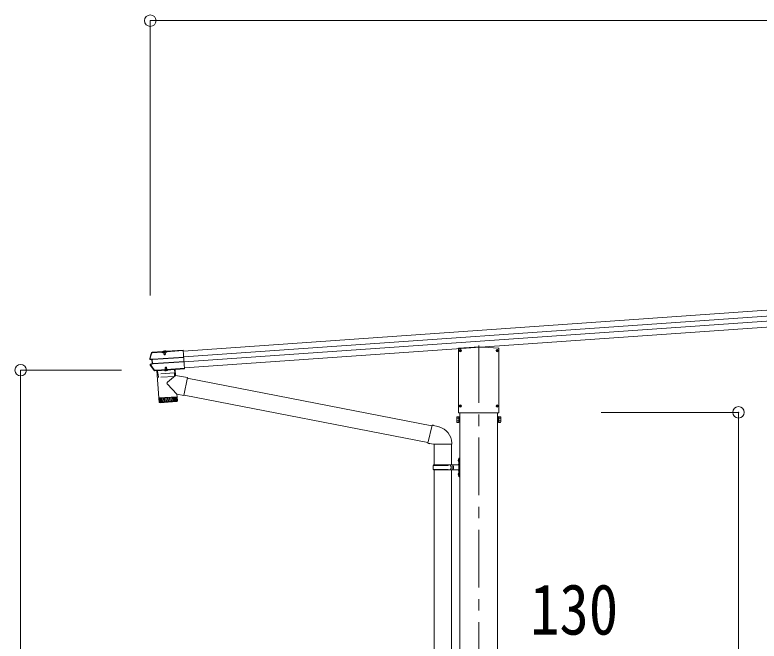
# Model space of a CAD drawing. Units: millimetres at full size; details may follow other scales. Extents: x -11243 to 11243, y -7760 to 7760.
# Drawn here: x 2558 to 5141, y -3009 to -837 of the extents above; entities that cross this region are included whole.
import ezdxf
from ezdxf.enums import TextEntityAlignment as Align

# ---------------------------------------------------------------- set-up
doc = ezdxf.new("R2010")
doc.units = ezdxf.units.MM
doc.header["$LTSCALE"] = 40
doc.header["$PDMODE"] = 32
doc.header["$PDSIZE"] = 40
for name, pattern in [('CHAIN1', [8, 5, -1, 1, -1]), ('DASHED1', [1.8, 1.2, -0.6]), ('USER2', [15, 10, -1, 1, -1, 1, -1])]:
    doc.linetypes.add(name, pattern=pattern)
for name, color, linetype, lineweight in [('0-1_本体', 5, 'CHAIN1', 9), ('0-3_ELV2', 4, 'Continuous', 9), ('0-6_OTH_LINE', 6, 'Continuous', 9), ('0-9_OUTLINE', 7, 'Continuous', 9)]:
    doc.layers.add(name, color=color, linetype=linetype, lineweight=lineweight)
doc.styles.add('ＭＳ ゴシック', font='')
doc.styles.get('ＭＳ ゴシック').set_extended_font_data('MS Gothic')

msp = doc.modelspace()

# ---------------------------------------------------------------- linework, layer by layer
at = {"layer": '0-1_本体'}
msp.add_line((4167.47, -1983.1), (4167.47, -5208.89), dxfattribs=at)
at = {"layer": '0-3_ELV2'}
for p, q in [((3142.42, -2002.97), (8004.98, -1662.97)), ((3143.84, -2023.28), (8006.4, -1683.28)), ((8007.6, -1700.49), (3145.04, -2040.51)), ((8009.02, -1720.8), (3146.46, -2060.82)), ((3034.06, -2007.35), (3033.87, -2007.49)), ((3033.87, -2007.49), (3033.97, -2008.96)), ((3033.97, -2008.96), (3034.1, -2008.88)), ((3034.29, -2007.33), (3034.06, -2007.35)), ((3034.16, -2008.84), (3034.06, -2007.35)), ((3034.1, -2008.88), (3034.16, -2008.84)), ((3034.16, -2008.84), (3069.78, -2006.35)), ((3034.29, -2007.33), (3069.67, -2004.85)), ((3068.49, -2006.57), (3068.63, -2008.53)), ((3085.58, -2007.34), (3068.63, -2008.53)), ((3069.78, -2006.35), (3069.67, -2004.85)), ((3069.92, -2005.65), (3069.67, -2004.85)), ((3069.85, -2006.94), (3069.81, -2006.47)), ((3084.15, -2005.94), (3069.85, -2006.94)), ((3083.9, -2004.8), (3069.94, -2005.78)), ((3069.94, -2005.78), (3070.02, -2006.93)), ((3071.07, -2005.7), (3071.06, -2005.51)), ((3082.33, -2005.46), (3071.65, -2006.21)), ((3074.01, -2006.65), (3074.11, -2008.14)), ((3074.6, -2007.41), (3074.73, -2006.9)), ((3074.6, -2007.41), (3079.58, -2007.06)), ((3074.6, -2007.41), (3075.08, -2014.29)), ((3075.03, -2007.38), (3074.93, -2006.88)), ((3075.03, -2007.38), (3075.57, -2015.18)), ((3075.08, -2014.29), (3080.07, -2013.94)), ((3079.15, -2007.09), (3079.18, -2006.58)), ((3079.15, -2007.09), (3079.7, -2014.89)), ((3079.58, -2007.06), (3079.38, -2006.57)), ((3079.39, -2015.69), (3080.07, -2013.94)), ((3079.58, -2007.06), (3080.07, -2013.94)), ((3080.1, -2007.73), (3079.99, -2006.23)), ((3081.64, -2006.41), (3081.58, -2005.51)), ((3082.84, -2004.88), (3082.83, -2004.68)), ((3084.04, -2003.85), (3083.9, -2004.67)), ((3083.9, -2004.8), (3083.98, -2005.95)), ((3084.04, -2003.85), (3142.19, -1999.78)), ((3084.14, -2005.35), (3084.04, -2003.85)), ((3084.12, -2005.47), (3084.14, -2005.35)), ((3085.45, -2005.38), (3084.12, -2005.47)), ((3084.12, -2005.47), (3084.15, -2005.94)), ((3084.14, -2005.35), (3142.3, -2001.28)), ((3085.45, -2005.38), (3085.58, -2007.34)), ((3142.19, -1999.78), (3146.7, -2064.23)), ((4097.28, -1994.54), (4097.28, -2215.19)), ((4101.22, -2000.71), (4102.33, -2000.69)), ((4101.22, -2001.71), (4102.33, -2001.72)), ((4102.33, -2000.69), (4102.85, -2000.59)), ((4102.33, -2001.72), (4102.85, -2001.82)), ((4102.95, -2000.07), (4102.85, -2000.59)), ((4102.95, -2002.34), (4102.85, -2001.82)), ((4102.97, -1998.96), (4102.95, -2000.07)), ((4102.97, -2003.45), (4102.95, -2002.34)), ((4103.97, -1998.96), (4103.98, -2000.07)), ((4103.97, -2003.45), (4103.98, -2002.34)), ((4103.98, -2000.07), (4104.09, -2000.59)), ((4103.98, -2002.34), (4104.09, -2001.82)), ((4104.6, -2000.69), (4104.09, -2000.59)), ((4104.6, -2001.72), (4104.09, -2001.82)), ((4105.71, -2000.71), (4104.6, -2000.69)), ((4105.71, -2001.71), (4104.6, -2001.72)), ((4151.91, -1989.33), (4151.94, -1990.32)), ((4183.02, -1989.33), (4182.99, -1990.32)), ((4236.25, -1993.05), (4183.02, -1989.32)), ((4229.22, -2000.71), (4230.33, -2000.69)), ((4229.22, -2001.71), (4230.33, -2001.72)), ((4230.33, -2000.69), (4230.85, -2000.59)), ((4230.33, -2001.72), (4230.85, -2001.82)), ((4230.95, -2000.07), (4230.85, -2000.59)), ((4230.95, -2002.34), (4230.85, -2001.82)), ((4230.97, -1998.96), (4230.95, -2000.07)), ((4230.97, -2003.45), (4230.95, -2002.34)), ((4231.97, -1998.96), (4231.98, -2000.07)), ((4231.97, -2003.45), (4231.98, -2002.34)), ((4231.98, -2000.07), (4232.09, -2000.59)), ((4231.98, -2002.34), (4232.09, -2001.82)), ((4232.6, -2000.69), (4232.09, -2000.59)), ((4232.6, -2001.72), (4232.09, -2001.82)), ((4233.71, -2000.71), (4232.6, -2000.69)), ((4233.71, -2001.71), (4232.6, -2001.72)), ((4237.65, -2215.19), (4237.65, -1994.54)), ((3032.93, -2032.73), (3028.18, -2032.17)), ((3034.34, -2031.39), (3028.36, -2030.68)), ((3033.85, -2032.67), (3032.93, -2032.73)), ((3035.25, -2031.33), (3034.34, -2031.39)), ((3035.48, -2047.73), (3034.34, -2031.39)), ((3034.56, -2032.73), (3035.09, -2032.69)), ((3035.86, -2031.35), (3035.64, -2031.36)), ((3143.87, -2023.74), (3036.75, -2031.23)), ((3036.83, -2032.46), (3143.96, -2024.97)), ((3037.8, -2046.33), (3144.93, -2038.84)), ((3037.89, -2047.56), (3145.01, -2040.07)), ((3029.69, -2049.29), (3035.48, -2047.73)), ((3034.82, -2046.54), (3033.9, -2046.6)), ((3036.4, -2047.66), (3035.48, -2047.73)), ((3036.04, -2046.34), (3035.5, -2046.38)), ((3036.74, -2047.58), (3036.97, -2047.56)), ((3050.03, -2069.48), (3131.43, -2063.79)), ((3050.14, -2070.98), (3131.54, -2065.29)), ((3080, -2058.86), (3079.32, -2060.61)), ((3084.31, -2060.26), (3079.32, -2060.61)), ((3079.66, -2065.41), (3079.32, -2060.61)), ((3080.08, -2065.28), (3079.69, -2059.66)), ((3083.39, -2058.62), (3080, -2058.86)), ((3084.31, -2060.26), (3083.39, -2058.62)), ((3084.2, -2064.99), (3083.81, -2059.37)), ((3084.64, -2065.07), (3084.31, -2060.26)), ((3131.43, -2063.79), (3131.54, -2065.29)), ((3131.71, -2064.91), (3131.54, -2065.29)), ((3131.61, -2063.41), (3131.71, -2064.91)), ((3137.7, -2064.49), (3131.71, -2064.91)), ((3137.59, -2062.99), (3137.7, -2064.49)), ((3137.92, -2064.84), (3137.7, -2064.49)), ((3137.82, -2063.34), (3146.6, -2062.73)), ((3137.82, -2063.34), (3137.92, -2064.84)), ((3137.92, -2064.84), (3146.7, -2064.23)), ((3139.11, -2063.25), (3139.22, -2064.75)), ((3139.19, -2064.35), (3146.67, -2063.83)), ((3042.92, -2069.98), (3043.65, -2069.92)), ((3043.3, -2071.46), (3043.75, -2071.42)), ((3043.65, -2069.92), (3043.75, -2071.42)), ((3049.91, -2070.63), (3043.93, -2071.04)), ((3049.81, -2069.13), (3049.91, -2070.63)), ((3049.91, -2070.08), (3049.91, -2070.08)), ((3050.14, -2070.98), (3049.91, -2070.63)), ((3050.03, -2069.48), (3050.14, -2070.98)), ((3050.47, -2070.95), (3114.31, -2066.48)), ((3076.52, -2069.37), (3076.51, -2069.13)), ((3088.29, -2068.55), (3076.52, -2069.37)), ((3088.29, -2068.55), (3088.28, -2068.3)), ((4101.22, -2193.21), (4102.33, -2193.19)), ((4101.22, -2194.21), (4102.33, -2194.22)), ((4102.33, -2193.19), (4102.85, -2193.09)), ((4102.33, -2194.22), (4102.85, -2194.32)), ((4102.95, -2192.57), (4102.85, -2193.09)), ((4102.95, -2194.84), (4102.85, -2194.32)), ((4102.97, -2191.46), (4102.95, -2192.57)), ((4102.97, -2195.95), (4102.95, -2194.84)), ((4103.97, -2191.46), (4103.98, -2192.57)), ((4103.97, -2195.95), (4103.98, -2194.84)), ((4103.98, -2192.57), (4104.09, -2193.09)), ((4103.98, -2194.84), (4104.09, -2194.32)), ((4104.6, -2193.19), (4104.09, -2193.09)), ((4104.6, -2194.22), (4104.09, -2194.32)), ((4105.71, -2193.21), (4104.6, -2193.19)), ((4105.71, -2194.21), (4104.6, -2194.22)), ((4229.22, -2193.26), (4230.33, -2193.24)), ((4229.22, -2194.26), (4230.33, -2194.28)), ((4230.33, -2193.24), (4230.85, -2193.14)), ((4230.33, -2194.28), (4230.85, -2194.38)), ((4230.95, -2192.63), (4230.85, -2193.14)), ((4230.95, -2194.9), (4230.85, -2194.38)), ((4230.97, -2191.52), (4230.95, -2192.63)), ((4230.97, -2196.01), (4230.95, -2194.9)), ((4231.97, -2191.52), (4231.98, -2192.63)), ((4231.97, -2196.01), (4231.98, -2194.9)), ((4231.98, -2192.63), (4232.09, -2193.14)), ((4231.98, -2194.9), (4232.09, -2194.38)), ((4232.6, -2193.24), (4232.09, -2193.14)), ((4232.6, -2194.28), (4232.09, -2194.38)), ((4233.71, -2193.26), (4232.6, -2193.24)), ((4233.71, -2194.26), (4232.6, -2194.28)), ((4098.78, -2216.69), (4236.15, -2216.69)), ((4102.46, -2216.71), (4102.46, -4965.51)), ((4232.46, -2216.71), (4232.46, -4965.51)), ((4090.97, -2232.01), (4091.72, -2230.69)), ((4090.97, -2249.01), (4090.97, -2232.01)), ((4097.97, -2230.69), (4091.72, -2230.69)), ((4097.97, -2235.6), (4091.72, -2235.6)), ((4097.97, -2245.41), (4091.72, -2245.41)), ((4097.97, -2230.69), (4097.97, -2250.32)), ((4100.47, -2231.18), (4097.97, -2231.18)), ((4234.47, -2231.18), (4236.97, -2231.18)), ((4236.97, -2230.69), (4236.97, -2250.32)), ((4236.97, -2230.69), (4243.21, -2230.69)), ((4236.97, -2235.6), (4243.21, -2235.6)), ((4236.97, -2245.41), (4243.21, -2245.41)), ((4243.97, -2232.01), (4243.21, -2230.69)), ((4243.97, -2249.01), (4243.97, -2232.01)), ((4090.97, -2249.01), (4091.72, -2250.32)), ((4097.97, -2250.32), (4091.72, -2250.32)), ((4097.97, -2249.58), (4100.47, -2249.58)), ((4236.97, -2249.58), (4234.47, -2249.58)), ((4236.97, -2250.32), (4243.21, -2250.32)), ((4243.97, -2249.01), (4243.21, -2250.32))]:
    msp.add_line(p, q, dxfattribs=at)
at = {"layer": '0-3_ELV2', "linetype": 'DASHED1'}
for p, q in [((3072.27, -2005.59), (3072.2, -2005.84)), ((3072.33, -2005.06), (3081.5, -2004.42)), ((3072.4, -2006.16), (3072.33, -2005.06)), ((3074.39, -2002.68), (3075.79, -2005.05)), ((3074.73, -2006.9), (3074.83, -2006.5)), ((3074.83, -2006.5), (3074.76, -2005.39)), ((3074.91, -2006.88), (3074.77, -2004.89)), ((3074.93, -2006.88), (3074.82, -2006.29)), ((3076.97, -2005.58), (3075.79, -2005.05)), ((3076.97, -2005.58), (3078.07, -2004.89)), ((3079.13, -2002.35), (3078.07, -2004.89)), ((3079.2, -2006.58), (3079.06, -2004.59)), ((3079.22, -2006.19), (3079.15, -2005.08)), ((3079.18, -2006.58), (3079.21, -2005.98)), ((3079.38, -2006.57), (3079.22, -2006.19)), ((3081.58, -2005.51), (3081.5, -2004.42)), ((3081.63, -2004.94), (3081.74, -2005.17)), ((3080.08, -2071.46), (3081.24, -2068.66)), ((3082.34, -2067.97), (3081.24, -2068.66)), ((3082.34, -2067.97), (3083.52, -2068.5)), ((3085.07, -2071.12), (3083.52, -2068.5))]:
    msp.add_line(p, q, dxfattribs=at)
at = {"layer": '0-3_ELV2', "linetype": 'USER2'}
for p, q in [((4099.07, -2001.21), (4107.87, -2001.21)), ((4103.47, -2005.61), (4103.47, -1996.81)), ((4227.07, -2001.21), (4235.87, -2001.21)), ((4231.47, -2005.61), (4231.47, -1996.81)), ((4099.07, -2193.71), (4107.87, -2193.71)), ((4103.47, -2198.11), (4103.47, -2189.31)), ((4227.07, -2193.76), (4235.87, -2193.76)), ((4231.47, -2198.16), (4231.47, -2189.36))]:
    msp.add_line(p, q, dxfattribs=at)
at = {"layer": '0-3_ELV2'}
for points in [[(3027.26, -2029.03), (3030.08, -2019.37), (3033.1, -2009.76)], [(3069.78, -2006.35), (3069.81, -2006.47), (3068.49, -2006.57)], [(3081.64, -2006.41), (3072.47, -2007.05), (3072.4, -2006.16)], [(3075.08, -2014.29), (3075.99, -2015.93), (3079.39, -2015.69)], [(4183.02, -1989.32), (4151.91, -1989.32), (4098.68, -1993.05)], [(3029.3, -2047.85), (3033.9, -2046.6), (3032.93, -2032.73)], [(3041.88, -2069.5), (3035.32, -2060.46), (3028.96, -2051.28)], [(3114.74, -2065.45), (3114.67, -2064.45), (3049.83, -2068.99), (3049.9, -2069.98)], [(3137.82, -2063.34), (3137.59, -2062.99), (3131.61, -2063.41), (3131.43, -2063.79)], [(3050.03, -2069.48), (3049.81, -2069.13), (3043.82, -2069.54), (3043.65, -2069.92)], [(3043.82, -2069.54), (3043.93, -2071.04), (3043.75, -2071.42)]]:
    msp.add_lwpolyline(points, dxfattribs=at)
for points in [[(4100.47, -2229.88), (4100.47, -2250.88), (4102.47, -2250.88), (4102.47, -2229.88)], [(4234.47, -2229.88), (4234.47, -2250.88), (4232.47, -2250.88), (4232.47, -2229.88)]]:
    msp.add_lwpolyline(points, close=True, dxfattribs=at)
for centre in [(4103.47, -2001.21), (4231.47, -2001.21), (4103.47, -2193.71), (4231.47, -2193.76)]:
    msp.add_circle(centre, 4, dxfattribs=at)
for centre, radius, start, end in [((3509.12, -2164.36), 502, 162.04537, 164.31277), ((3034.6, -2010.6), 3.19, 103.22631, 162.05142), ((3034.23, -2010.13), 1.2, 102.71221, 162.01357), ((3071.6, -2005.47), 0.55, 142.43917, 184), ((3071.61, -2005.66), 0.545, 184, 274), ((3077.27, -2009.83), 7.7, 45.56083, 142.43917), ((3082.3, -2004.92), 0.545, 274, 4), ((3082.28, -2004.72), 0.55, 4, 45.56083), ((4103.47, -2001.21), 2.3, 167.44414, 192.55586), ((4103.47, -2001.21), 2.3, 77.44414, 102.55586), ((4103.47, -2001.21), 2.3, 257.44414, 282.55586), ((4103.47, -2001.21), 2.3, 347.44414, 12.55586), ((4231.47, -2001.21), 2.3, 167.44414, 192.55586), ((4231.47, -2001.21), 2.3, 77.44414, 102.55586), ((4231.47, -2001.21), 2.3, 257.44414, 282.55586), ((4231.47, -2001.21), 2.3, 347.44414, 12.55586), ((3028.51, -2029.39), 2.8, 164.31277, 263.16971), ((3028.51, -2029.39), 1.3, 164.24366, 263.03582), ((3030.03, -2050.55), 2.8, 105.16971, 214.06629), ((3443.56, -1770.92), 502, 214.06629, 216.59248), ((3030.04, -2050.55), 1.3, 105.30295, 214.13631), ((3113.75, -2065.52), 1, 274, 4), ((3043.07, -2068.27), 3.19, 216.58984, 274.01289), ((3042.84, -2068.78), 1.2, 216.62025, 274.01295), ((3050.9, -2069.91), 1, 184, 274), ((3082.06, -2064.03), 7.7, 223.98312, 324.01688), ((4103.47, -2193.71), 2.3, 167.44414, 192.55586), ((4103.47, -2193.71), 2.3, 77.44414, 102.55586), ((4103.47, -2193.71), 2.3, 347.44414, 12.55586), ((4231.47, -2193.76), 2.3, 167.44414, 192.55586), ((4231.47, -2193.76), 2.3, 77.44414, 102.55586), ((4231.47, -2193.76), 2.3, 347.44414, 12.55586), ((4103.47, -2193.71), 2.3, 257.44414, 282.55586), ((4231.47, -2193.76), 2.3, 257.44414, 282.55586), ((4095.31, -2233.14), 4.34, 145.61575, 214.38425), ((4107.21, -2240.51), 16.24, 162.41205, 197.58795), ((4095.31, -2247.87), 4.34, 145.61575, 214.38425), ((4227.72, -2240.51), 16.24, 342.41205, 17.58795), ((4239.62, -2233.14), 4.34, 325.61575, 34.38425), ((4239.62, -2247.87), 4.34, 325.61575, 34.38425)]:
    msp.add_arc(centre, radius, start, end, dxfattribs=at)
at = {"layer": '0-3_ELV2', "linetype": 'DASHED1'}
for centre, radius, start, end in [((3071.72, -2005.7), 0.5, 274, 344), ((3073.04, -2005.81), 0.8, 94, 164), ((3074.26, -2005.43), 0.5, 4, 94), ((3079.64, -2005.05), 0.5, 94, 184), ((3080.9, -2005.26), 0.8, 24, 94), ((3082.2, -2004.97), 0.5, 204, 274)]:
    msp.add_arc(centre, radius, start, end, dxfattribs=at)
at = {"layer": '0-3_ELV2'}
for centre, major_axis, ratio, start_param, end_param in [((3070.14, -2008.84), (-0.22, 3.19), 0.014286, 5.9883828, 6.2220988), ((3084.13, -2007.86), (-0.22, 3.19), 0.014286, 0.0610865, 0.2948025), ((4098.78, -1994.54), (1.02, 1.1), 0.998844, 0.8220427, 2.31955), ((4236.15, -1994.54), (-1.02, 1.1), 0.998844, 3.9636353, 5.4611426), ((3036.87, -2033.04), (3.03, -0.36), 0.014525, 2.4375911, 3.0658321), ((3036.87, -2033.04), (2.99, 0.21), 0.19438, 1.5707963, 2.1939282), ((3036.77, -2031.51), (1.52, -0.18), 0.014525, 2.4126357, 3.0658321), ((3036.77, -2031.52), (1.5, 0.1), 0.19438, 1.5707963, 2.2034964), ((3037.76, -2045.74), (2.95, 0.8), 0.014957, 3.2171785, 3.8372566), ((3037.76, -2045.75), (2.99, 0.21), 0.19438, 4.0848352, 4.712389), ((3037.87, -2047.26), (1.48, 0.4), 0.014957, 3.2171785, 3.8435615), ((3037.87, -2047.27), (1.5, 0.1), 0.19438, 4.0561004, 4.712389), ((4098.78, -2215.19), (1.06, -1.06), 0.998765, 3.9288543, 5.4959237), ((4236.15, -2215.19), (1.06, 1.06), 0.998765, 3.9288543, 5.4959237)]:
    msp.add_ellipse(centre, major_axis=major_axis, ratio=ratio, start_param=start_param, end_param=end_param, dxfattribs=at)
at = {"layer": '0-6_OTH_LINE'}
for p, q in [((8089.55, -856.81), (3027.71, -856.81)), ((3027.71, -856.81), (3027.71, -1810.5)), ((2577.71, -2069.46), (2927.71, -2069.46)), ((2577.71, -4415.51), (2577.71, -2069.46)), ((5069.26, -2215.51), (4592.47, -2215.51)), ((5069.26, -4415.51), (5069.26, -2215.51))]:
    msp.add_line(p, q, dxfattribs=at)
for p in [(3027.71, -856.81), (2577.71, -2069.46), (5069.26, -2215.51)]:
    msp.add_point(p, dxfattribs=at)
at = {"layer": '0-9_OUTLINE'}
for p, q in [((3050.4, -2070.95), (3057.03, -2165.72)), ((3115.7, -2087.3), (3087.4, -2110.76)), ((3114.25, -2066.49), (3115.7, -2087.3)), ((3156.46, -2095.22), (3115.7, -2087.3)), ((3156.46, -2095.22), (3144.4, -2157.26)), ((4005, -2261.79), (3156.15, -2096.79)), ((3120.27, -2152.57), (3086.99, -2118.08)), ((3057.03, -2165.72), (3120.87, -2161.25)), ((3120.94, -2162.25), (3057.1, -2166.72)), ((3057.1, -2166.72), (3058.24, -2179.72)), ((3058.82, -2181.25), (3057.8, -2166.67)), ((3059.03, -2166.58), (3060.07, -2181.55)), ((3061.88, -2181.42), (3060.84, -2166.46)), ((3061.52, -2165.41), (3061.61, -2166.4)), ((3063.2, -2166.29), (3064.24, -2181.25)), ((3067.11, -2181.05), (3066.06, -2166.09)), ((3070.42, -2180.82), (3069.37, -2165.86)), ((3073.06, -2165.6), (3074.11, -2180.56)), ((3077.06, -2165.32), (3078.11, -2180.28)), ((3081.3, -2165.02), (3082.35, -2179.99)), ((3085.69, -2164.72), (3086.73, -2179.68)), ((3090.14, -2164.41), (3091.18, -2179.37)), ((3094.57, -2164.1), (3095.61, -2179.06)), ((3098.89, -2163.79), (3099.93, -2178.76)), ((3103.02, -2163.51), (3104.06, -2178.47)), ((3106.87, -2163.24), (3107.92, -2178.2)), ((3110.38, -2162.99), (3111.43, -2177.95)), ((3113.48, -2162.77), (3114.52, -2177.74)), ((3116.09, -2162.59), (3117.14, -2177.55)), ((3116.39, -2161.57), (3116.44, -2162.57)), ((3118.18, -2162.45), (3119.23, -2177.41)), ((3119.71, -2162.34), (3120.75, -2177.3)), ((3120.27, -2152.57), (3120.87, -2161.25)), ((3120.27, -2152.57), (3144.4, -2157.26)), ((3121.63, -2175.29), (3120.94, -2162.25)), ((3991.4, -2320.27), (3144.71, -2155.69)), ((3058.23, -2179.67), (3121.62, -2175.24)), ((3118.84, -2178.44), (3061.44, -2182.45)), ((4005.38, -2260.15), (3991.02, -2321.91)), ((4005.38, -2260.15), (4029.69, -2265.96)), ((3991.02, -2321.91), (4011.1, -2326.45)), ((3991.02, -2321.91), (3995.01, -2324.58)), ((3995.89, -2323.01), (3995.01, -2324.58)), ((4073.83, -2322.28), (4073.83, -2326.45)), ((4011.1, -2326.45), (4073.83, -2326.45)), ((4012.46, -2326.45), (4012.46, -2397.45)), ((4072.46, -2326.45), (4072.46, -2397.45)), ((4098.44, -2374.45), (4101.44, -2372.95)), ((4098.44, -2374.45), (4098.44, -2438.45)), ((4101.44, -2372.95), (4101.44, -2439.95)), ((4101.44, -2372.95), (4102.44, -2372.95)), ((4102.44, -2372.95), (4102.44, -2439.95)), ((4009.47, -2399.45), (4059.8, -2399.45)), ((4010.47, -2397.45), (4096.47, -2397.45)), ((4010.47, -2397.45), (4010.47, -2399.45)), ((4069.47, -2397.45), (4069.47, -2401.95)), ((4069.47, -2401.95), (4071.47, -2401.95)), ((4071.47, -2401.95), (4071.47, -2410.95)), ((4077.44, -2397.45), (4077.44, -2415.45)), ((4077.44, -2401.95), (4080.44, -2401.95)), ((4080.44, -2401.95), (4080.44, -2410.95)), ((4096.14, -2380.3), (4098.18, -2381.3)), ((4097.41, -2378.3), (4098.04, -2378.3)), ((4097.41, -2378.3), (4097.41, -2386.6)), ((4097.41, -2386.6), (4098.04, -2386.6)), ((4098.04, -2378.3), (4098.44, -2378.7)), ((4098.18, -2381.3), (4098.79, -2382.45)), ((4009.47, -2413.45), (4059.8, -2413.45)), ((4010.47, -2415.45), (4010.47, -2413.45)), ((4010.47, -2415.45), (4096.47, -2415.45)), ((4012.47, -2415.45), (4012.47, -3294.48)), ((4069.47, -2415.45), (4069.47, -2410.95)), ((4069.47, -2410.95), (4071.47, -2410.95)), ((4072.47, -2415.45), (4072.47, -3294.48)), ((4077.44, -2410.95), (4080.44, -2410.95)), ((4097.41, -2426.3), (4098.04, -2426.3)), ((4097.41, -2426.3), (4097.41, -2434.6)), ((4098.04, -2426.3), (4098.04, -2434.6)), ((4098.04, -2426.3), (4098.44, -2426.7)), ((4096.14, -2428.3), (4098.18, -2429.3)), ((4097.41, -2434.6), (4098.04, -2434.6)), ((4098.04, -2434.6), (4098.44, -2434.2)), ((4098.18, -2429.3), (4098.79, -2430.45)), ((4098.44, -2438.45), (4101.44, -2439.95)), ((4101.44, -2439.95), (4102.44, -2439.95))]:
    msp.add_line(p, q, dxfattribs=at)
at = {"layer": '0-9_OUTLINE', "linetype": 'DASHED1'}
for p, q in [((3052.61, -2070.8), (3053.75, -2082.26)), ((3112.17, -2078.66), (3054.29, -2082.71)), ((3055.77, -2094.15), (3054.48, -2082.69)), ((3111.7, -2090.72), (3056.3, -2094.6)), ((3112.17, -2090.21), (3111.84, -2078.68)), ((3112.17, -2066.63), (3112.64, -2078.14))]:
    msp.add_line(p, q, dxfattribs=at)
at = {"layer": '0-9_OUTLINE'}
for points in [[(4005.38, -2260.15), (4010.1, -2259.71), (4010.24, -2261.32)], [(4096.14, -2384.6), (4098.18, -2383.6), (4098.79, -2382.45)], [(4098.04, -2378.3), (4098.04, -2386.6), (4098.44, -2386.2)], [(4096.14, -2432.6), (4098.18, -2431.6), (4098.79, -2430.45)]]:
    msp.add_lwpolyline(points, dxfattribs=at)
at = {"layer": '0-9_OUTLINE', "linetype": 'DASHED1'}
for centre, start, end in [((3054.25, -2082.21), 185.67065, 274), ((3111.67, -2090.22), 274, 1.61406), ((3112.14, -2078.16), 274, 2.32935), ((3056.26, -2094.1), 186.38594, 274)]:
    msp.add_arc(centre, 0.5, start, end, dxfattribs=at)
at = {"layer": '0-9_OUTLINE'}
for centre, radius, start, end in [((3090.59, -2114.61), 5, 129.65551, 223.97399), ((3061.23, -2179.46), 3, 185, 274.04832), ((3118.63, -2175.45), 3, 274, 3), ((4015.83, -2322.28), 58, 0, 76.56538), ((4058.22, -2406.45), 49.25, 171.82876, 180.00002), ((4059.8, -2397.45), 2, 270, 359.99998), ((4101.74, -2382.45), 6, 136.21765, 223.78235), ((4096.44, -2395.45), 2, 270, 359.99998), ((4058.22, -2406.45), 49.25, 180.00002, 188.17127), ((4059.8, -2415.45), 2, 0.00005, 90.00004), ((4101.74, -2430.45), 6, 136.21765, 223.78235), ((4096.44, -2417.45), 2, 0.00005, 90.00004)]:
    msp.add_arc(centre, radius, start, end, dxfattribs=at)

# ---------------------------------------------------------------- texts
at = {"layer": '0-6_OTH_LINE', "color": 7, "style": 'ＭＳ ゴシック', "width": 0.85}
msp.add_text('130', height=176, dxfattribs=at).set_placement((4346.07, -3039.5), align=Align.BOTTOM_LEFT)

doc.saveas('drawing.dxf')
